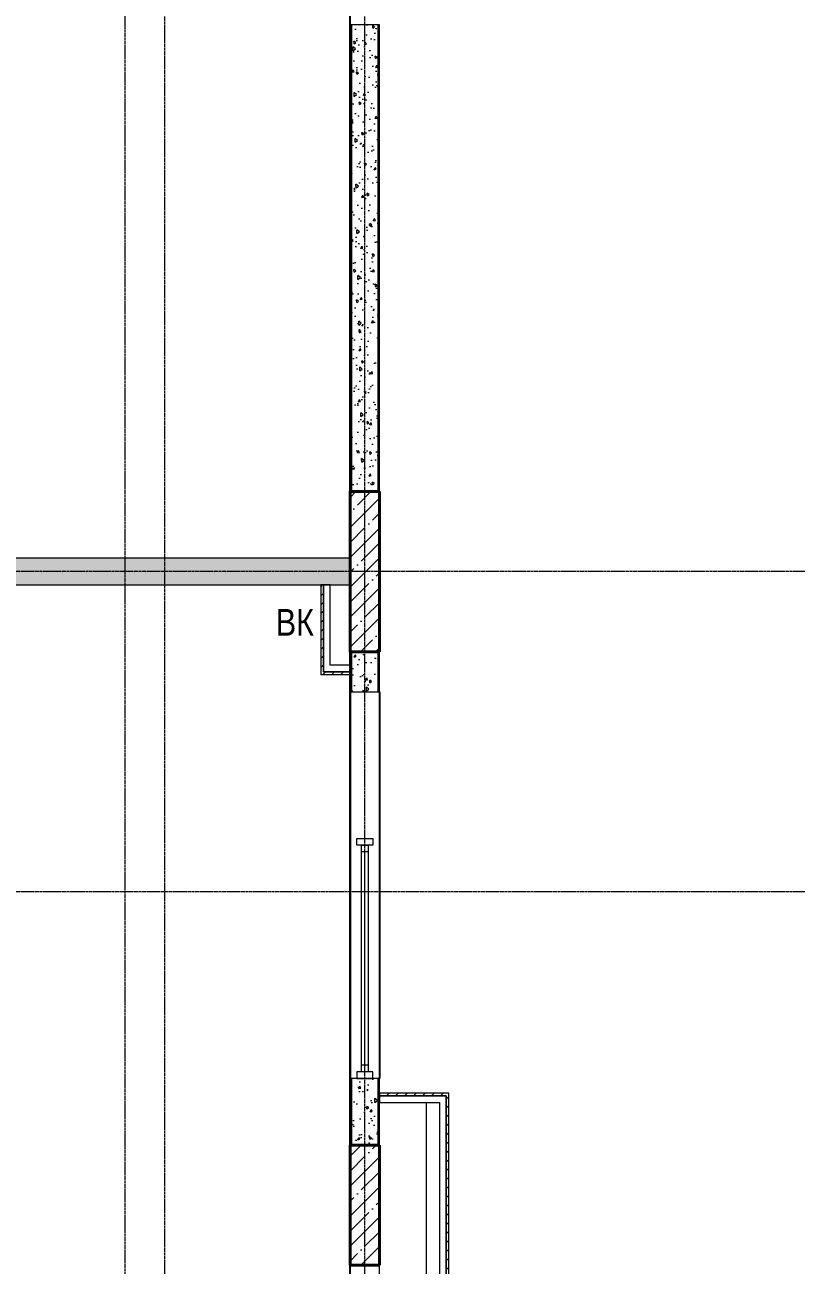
# Model space of a CAD drawing. Header units: millimetres. Extents: x -231292 to 573618, y -153144 to 564035.
# Drawn here: x 14133 to 19920, y -122245 to -112945 of the extents above; entities that cross this region are included whole.
import ezdxf

# ---------------------------------------------------------------- set-up
doc = ezdxf.new("R2010")
doc.units = ezdxf.units.MM
doc.linetypes.add('CENTER2', pattern=[28.575, 19.05, -3.175, 3.175, -3.175])
doc.linetypes.add('HIDDEN2', pattern=[4.7625, 3.175, -1.5875])
doc.layers.get('0').update_dxf_attribs({"color": 250})
for name, color, linetype, lineweight in [('АР_Колонны', 250, 'Continuous', 35), ('АР_Окна', 250, 'Continuous', 5), ('АР_Стены ГКЛ', 250, 'Continuous', 15), ('АР_Стены ЖБ', 250, 'Continuous', 35), ('АР_Стены ПЕНОблок', 250, 'Continuous', 20), ('АР_Тонкая', 250, 'Continuous', 5), ('АР_Штриховка', 250, 'Continuous', 0), ('ВК_Шахты', 5, 'Continuous', 9), ('ОВ_Отопление', 250, 'Continuous', 0), ('РД_Оси_100', 250, 'Continuous', 0), ('РД_проем_инж перемыч_фахверк', 250, 'Continuous', 18)]:
    doc.layers.add(name, color=color, linetype=linetype, lineweight=lineweight)
doc.layers.add('РД_Витраж_вн', color=250, linetype='Continuous')
doc.layers.add('РД_Проем', color=250, linetype='Continuous', lineweight=0, plot=False)
doc.styles.add('style1', font='ARIALN.TTF')
pattern_1 = [(45, (8883.46, -162345.28), (-112.2532, 112.2532), []), (45, (8995.71, -162345.28), (-112.2532, 112.2532), [198.4375, -39.6875, 0, -39.6875])]
pattern_2 = [(45, (8883.46, -162345.283), (-33.67596, 33.67596), [])]

# ---------------------------------------------------------------- blocks, each defined once
blk = doc.blocks.new('оси_рен')
at = {"layer": 'РД_Оси_100', "color": 251, "linetype": 'CENTER2', "true_color": 0x636466}
for p, q in [((1225207.916, 167713.25), (1189697.958, 167713.25)), ((1225207.916, 165313.25), (1189697.958, 165313.25))]:
    blk.add_line(p, q, dxfattribs=at)
for points in [[(1201652.916, 223268.25), (1201652.916, 135558.25)], [(1201952.916, 135558.25), (1201952.916, 223268.25)], [(1203452.916, 135558.25), (1203452.916, 223268.25)]]:
    blk.add_lwpolyline(points, dxfattribs=at)

msp = doc.modelspace()

# ---------------------------------------------------------------- hatches: boundary and pattern name
at = {"layer": 'АР_Стены ГКЛ', "linetype": 'Continuous', "lineweight": 0, "true_color": 0x000000}
h = msp.add_hatch(dxfattribs=at)
h.set_pattern_fill('ANSI31', color=18, scale=15, style=0)
h.set_pattern_definition([(45, (8883.46, -162345.283), (-33.67596, 33.67596), [])])
h.paths.add_polyline_path([(16353.458, -117815.283), (16373.458, -117795.283), (16373.458, -117145.283), (16353.458, -117145.283)], flags=0)
h = msp.add_hatch(dxfattribs=at)
h.set_pattern_fill('ANSI31', color=18, scale=15, angle=360, style=0)
h.set_pattern_definition(pattern_2)
h.paths.add_polyline_path([(16583.458, -117815.283), (16583.458, -117795.283), (16373.458, -117795.283), (16353.458, -117815.283)], flags=0)
h = msp.add_hatch(dxfattribs=at)
h.set_pattern_fill('ANSI31', color=18, scale=15, style=0)
h.set_pattern_definition([(45, (8883.46, -162345.283), (-33.67596, 33.67596), [])])
h.paths.add_polyline_path([(16793.458, -120955.283), (16793.458, -120975.283), (17293.458, -120975.283), (17313.458, -120955.283)], flags=0)
h = msp.add_hatch(dxfattribs=at)
h.set_pattern_fill('ANSI31', color=18, scale=15, angle=-360, style=0)
h.set_pattern_definition(pattern_2)
h.paths.add_polyline_path([(17313.458, -120955.283), (17293.458, -120975.283), (17293.458, -122825.283), (17313.458, -122825.283)], flags=0)
at = {"layer": 'АР_Штриховка', "linetype": 'Continuous', "lineweight": 0, "true_color": 0x000000}
h = msp.add_hatch(dxfattribs=at)
h.set_pattern_fill('AR-CONC', color=18, angle=-315, style=0)
h.set_pattern_definition([(95, (8883.46, -162345.28), (140.09465, 117.5534), [19.05, -209.55]), (40, (8883.46, -162345.28), (-160.01845, 110.1767), [15.24, -167.6406]), (145.45144, (8895.13, -162335.49), (-19.9238, 227.7301), [16.19, -178.09024]), (91.1842, (8847.54, -162309.36), (221.4102, 161.9534), [28.575, -314.325]), (141.63556, (8866, -162295.87), (-7.0866, 342.8268), [24.285, -267.1356]), (36.18415, (8847.54, -162309.36), (-7.0866, 342.8268), [22.86, -251.4597]), (66, (8874.48, -162300.38), (179.52, 34.89515), [19.05, -209.55]), (11, (8874.48, -162300.38), (-86.5399, 173.9412), [15.24, -167.64]), (116.45144, (8889.44, -162297.47), (92.98005, 208.83634), [16.19, -178.08994]), (82.5, (8883.46, -162345.28), (-57.60547, 61.97341), [0, -165.608, 0, -170.18, 0, -168.275]), (52.5, (8883.46, -162345.28), (-23.58973, 118.087), [0, -97.028, 0, -161.798, 0, -64.135]), (12.5, (8843.406, -162385.335), (99.92786, 91.8262), [0, -63.5, 0, -198.12, 0, -262.89]), (2.5, (8825.45, -162403.3), (86.7639, 122.7224), [0, -82.55, 0, -131.572, 0, -186.69])])
h.paths.add_polyline_path([(16783.458, -112945.283), (16583.458, -112945.283), (16583.458, -116445.283), (16783.458, -116445.283)], flags=0)
at = {"layer": 'АР_Штриховка', "linetype": 'Continuous', "lineweight": 5, "true_color": 0x000000}
h = msp.add_hatch(dxfattribs=at)
h.set_pattern_fill('ANSI35', color=18, scale=25, style=0)
h.set_pattern_definition(pattern_1)
h.paths.add_polyline_path([(16573.458, -117645.283), (16793.458, -117645.283), (16793.458, -116445.283), (16573.458, -116445.283)], flags=0)
at = {"layer": 'АР_Штриховка', "linetype": 'Continuous', "lineweight": 0, "true_color": 0x000000}
h = msp.add_hatch(dxfattribs=at)
h.set_pattern_fill('AR-CONC', color=18, angle=45, style=0)
h.set_pattern_definition([(95, (8883.46, -162345.28), (140.09465, 117.5534), [19.05, -209.55]), (40, (8883.46, -162345.28), (-160.01845, 110.1767), [15.24, -167.6406]), (145.45144, (8895.13, -162335.49), (-19.9238, 227.7301), [16.19, -178.09024]), (91.1842, (8847.54, -162309.36), (221.4102, 161.9534), [28.575, -314.325]), (141.63556, (8866, -162295.87), (-7.0866, 342.8268), [24.285, -267.1356]), (36.18415, (8847.54, -162309.36), (-7.0866, 342.8268), [22.86, -251.4597]), (66, (8874.48, -162300.38), (179.52, 34.89515), [19.05, -209.55]), (11, (8874.48, -162300.38), (-86.5399, 173.9412), [15.24, -167.64]), (116.45145, (8889.44, -162297.47), (92.98005, 208.83634), [16.19, -178.08994]), (82.5, (8883.46, -162345.28), (-57.60547, 61.97341), [0, -165.608, 0, -170.18, 0, -168.275]), (52.5, (8883.46, -162345.28), (-23.58973, 118.087), [0, -97.028, 0, -161.798, 0, -64.135]), (12.5, (8843.406, -162385.335), (99.92786, 91.8262), [0, -63.5, 0, -198.12, 0, -262.89]), (2.5, (8825.45, -162403.3), (86.7639, 122.7224), [0, -82.55, 0, -131.572, 0, -186.69])])
h.paths.add_polyline_path([(9003.458, -116945.283), (9003.458, -117145.283), (16573.458, -117145.283), (16573.458, -116945.283)], flags=0)
h = msp.add_hatch(dxfattribs=at)
h.set_pattern_fill('AR-CONC', color=18, angle=-315, style=0)
h.set_pattern_definition([(95, (8883.46, -162345.28), (140.09465, 117.5534), [19.05, -209.55]), (40, (8883.46, -162345.28), (-160.01845, 110.1767), [15.24, -167.6406]), (145.45144, (8895.13, -162335.49), (-19.9238, 227.7301), [16.19, -178.09024]), (91.1842, (8847.54, -162309.36), (221.4102, 161.9534), [28.575, -314.325]), (141.63556, (8866, -162295.87), (-7.0866, 342.8268), [24.285, -267.1356]), (36.18415, (8847.54, -162309.36), (-7.0866, 342.8268), [22.86, -251.4597]), (66, (8874.48, -162300.38), (179.52, 34.89515), [19.05, -209.55]), (11, (8874.48, -162300.38), (-86.5399, 173.9412), [15.24, -167.64]), (116.45144, (8889.44, -162297.47), (92.98005, 208.83634), [16.19, -178.0899]), (82.5, (8883.46, -162345.28), (-57.60547, 61.97341), [0, -165.608, 0, -170.18, 0, -168.275]), (52.5, (8883.46, -162345.28), (-23.58973, 118.087), [0, -97.028, 0, -161.798, 0, -64.135]), (12.5, (8843.406, -162385.335), (99.92786, 91.8262), [0, -63.5, 0, -198.12, 0, -262.89]), (2.5, (8825.45, -162403.3), (86.7639, 122.7224), [0, -82.55, 0, -131.572, 0, -186.69])])
h.paths.add_polyline_path([(16783.458, -117645.283), (16583.458, -117645.283), (16583.458, -117945.283), (16783.458, -117945.283)], flags=0)
h.paths.add_polyline_path([(16783.458, -120845.283), (16583.458, -120845.283), (16583.458, -121345.283), (16783.458, -121345.283)], flags=0)
at = {"layer": 'АР_Штриховка', "linetype": 'Continuous', "lineweight": 5, "true_color": 0x000000}
h = msp.add_hatch(dxfattribs=at)
h.set_pattern_fill('ANSI35', color=18, scale=25, style=0)
h.set_pattern_definition(pattern_1)
h.paths.add_polyline_path([(16573.458, -122245.283), (16793.458, -122245.283), (16793.458, -121345.283), (16573.458, -121345.283)], flags=0)

# ---------------------------------------------------------------- linework, layer by layer
msp.add_lwpolyline([(16573.458, -98570.283), (9003.458, -98570.283), (9003.458, -135535.288), (16573.458, -135535.288)], close=True)
at = {"layer": 'АР_Колонны', "color": 18, "linetype": 'HIDDEN2', "lineweight": 25, "true_color": 0x000000}
for p, q in [((16573.458, -116445.283), (16793.458, -116445.283)), ((16573.458, -117645.283), (16573.458, -116445.283)), ((16793.458, -116445.283), (16793.458, -117645.283)), ((16793.458, -117645.283), (16573.458, -117645.283)), ((16573.458, -121345.283), (16793.458, -121345.283)), ((16573.458, -122245.283), (16573.458, -121345.283)), ((16793.458, -121345.283), (16793.458, -122245.283)), ((16793.458, -122245.283), (16573.458, -122245.283))]:
    msp.add_line(p, q, dxfattribs=at)
at = {"layer": 'АР_Колонны', "color": 18, "linetype": 'Continuous', "lineweight": 30, "true_color": 0x000000}
for p, q in [((16793.458, -116445.283), (16573.458, -116445.283)), ((16573.458, -116445.283), (16573.458, -117645.283)), ((16793.458, -117645.283), (16793.458, -116445.283)), ((16573.458, -117645.283), (16793.458, -117645.283)), ((16793.458, -121345.283), (16573.458, -121345.283)), ((16573.458, -121345.283), (16573.458, -122245.283)), ((16793.458, -122245.283), (16793.458, -121345.283)), ((16573.458, -122245.283), (16793.458, -122245.283))]:
    msp.add_line(p, q, dxfattribs=at)
at = {"layer": 'АР_Окна', "color": 18, "linetype": 'Continuous', "lineweight": 5, "true_color": 0x000000}
for p, q in [((16573.458, -120845.283), (16573.458, -119045.283)), ((16793.458, -120845.283), (16793.458, -119045.283)), ((16708.458, -119145.283), (16658.458, -119145.283)), ((16683.458, -120745.283), (16683.458, -119145.283)), ((16708.458, -120745.283), (16658.458, -120745.283))]:
    msp.add_line(p, q, dxfattribs=at)
for points in [[(16623.458, -119095.283), (16623.458, -119045.283), (16743.458, -119045.283), (16743.458, -119095.283)], [(16708.458, -120795.283), (16658.458, -120795.283), (16658.458, -119095.283), (16708.458, -119095.283)], [(16623.458, -120795.283), (16623.458, -120845.283), (16743.458, -120845.283), (16743.458, -120795.283)]]:
    msp.add_lwpolyline(points, close=True, dxfattribs=at)
at = {"layer": 'АР_Стены ГКЛ', "color": 18, "linetype": 'Continuous', "lineweight": 5, "true_color": 0x000000}
for p, q in [((16373.458, -117145.283), (16353.458, -117145.283)), ((16353.458, -117145.283), (16353.458, -117815.283)), ((16423.458, -117145.283), (16373.458, -117145.283)), ((16373.458, -117145.283), (16373.458, -117795.283)), ((16373.458, -117795.283), (16373.458, -117145.283)), ((16423.458, -117745.283), (16423.458, -117145.283)), ((16353.458, -117815.283), (16583.458, -117815.283)), ((16373.458, -117795.283), (16583.458, -117795.283)), ((16583.458, -117795.283), (16373.458, -117795.283)), ((16583.458, -117745.283), (16423.458, -117745.283)), ((16583.458, -117795.283), (16583.458, -117745.283)), ((16583.458, -117815.283), (16583.458, -117795.283)), ((16793.458, -120955.283), (16793.458, -120975.283)), ((17313.458, -120955.283), (16793.458, -120955.283)), ((16793.458, -120975.283), (16793.458, -121025.283)), ((17293.458, -120975.283), (16793.458, -120975.283)), ((16793.458, -120975.283), (17293.458, -120975.283)), ((17293.458, -122825.283), (17293.458, -120975.283)), ((17293.458, -120975.283), (17293.458, -122825.283)), ((17313.458, -122825.283), (17313.458, -120955.283)), ((16793.458, -121025.283), (17243.458, -121025.283)), ((17243.458, -121025.283), (17243.458, -122825.283))]:
    msp.add_line(p, q, dxfattribs=at)
at = {"layer": 'АР_Стены ЖБ', "color": 18, "linetype": 'Continuous', "lineweight": 40, "true_color": 0x000000}
for p, q in [((16793.458, -116445.283), (16573.458, -116445.283)), ((16573.458, -116445.283), (16573.458, -117645.283)), ((16793.458, -117645.283), (16793.458, -116445.283)), ((16573.458, -117645.283), (16793.458, -117645.283)), ((16793.458, -121345.283), (16573.458, -121345.283)), ((16573.458, -121345.283), (16573.458, -122245.283)), ((16793.458, -122245.283), (16793.458, -121345.283)), ((16573.458, -122245.283), (16793.458, -122245.283))]:
    msp.add_line(p, q, dxfattribs=at)
at = {"layer": 'АР_Стены ПЕНОблок', "color": 18, "linetype": 'Continuous', "lineweight": 20, "true_color": 0x000000}
for p, q in [((16783.458, -112945.283), (16583.458, -112945.283)), ((16583.458, -112945.283), (16583.458, -116445.283)), ((16783.458, -116445.283), (16783.458, -112945.283)), ((16583.458, -116445.283), (16783.458, -116445.283)), ((16573.458, -116945.283), (9003.458, -116945.283)), ((16573.458, -117145.283), (16573.458, -116945.283)), ((9003.458, -117145.283), (16573.458, -117145.283)), ((16783.458, -117645.283), (16583.458, -117645.283)), ((16583.458, -117645.283), (16583.458, -117945.283)), ((16783.458, -117945.283), (16783.458, -117645.283)), ((16583.458, -117945.283), (16783.458, -117945.283)), ((16783.458, -120845.283), (16583.458, -120845.283)), ((16583.458, -120845.283), (16583.458, -121345.283)), ((16783.458, -121345.283), (16783.458, -120845.283)), ((16583.458, -121345.283), (16783.458, -121345.283))]:
    msp.add_line(p, q, dxfattribs=at)
at = {"layer": 'АР_Тонкая', "color": 18, "linetype": 'Continuous', "lineweight": 0, "true_color": 0x000000}
for p, q in [((16583.458, -112945.283), (16573.458, -112945.283)), ((16573.458, -112945.283), (16573.458, -116445.283)), ((16583.458, -116445.283), (16583.458, -112945.283)), ((16793.458, -112945.283), (16783.458, -112945.283)), ((16783.458, -112945.283), (16783.458, -116445.283)), ((16793.458, -116445.283), (16793.458, -112945.283)), ((16573.458, -116445.283), (16583.458, -116445.283)), ((16783.458, -116445.283), (16793.458, -116445.283)), ((16583.458, -117645.283), (16573.458, -117645.283)), ((16573.458, -117645.283), (16573.458, -117945.283)), ((16583.458, -117945.283), (16583.458, -117645.283)), ((16793.458, -117645.283), (16783.458, -117645.283)), ((16783.458, -117645.283), (16783.458, -117945.283)), ((16793.458, -117945.283), (16793.458, -117645.283)), ((16573.458, -117945.283), (16583.458, -117945.283)), ((16783.458, -117945.283), (16793.458, -117945.283)), ((16583.458, -120845.283), (16573.458, -120845.283)), ((16573.458, -120845.283), (16573.458, -121345.283)), ((16583.458, -121345.283), (16583.458, -120845.283)), ((16793.458, -120845.283), (16783.458, -120845.283)), ((16783.458, -120845.283), (16783.458, -121345.283)), ((16793.458, -121345.283), (16793.458, -120845.283)), ((16573.458, -121345.283), (16583.458, -121345.283)), ((16783.458, -121345.283), (16793.458, -121345.283))]:
    msp.add_line(p, q, dxfattribs=at)
at = {"layer": 'ОВ_Отопление', "color": 18, "true_color": 0x000000}
for p, q in [((16793.458, -122825.283), (16793.458, -121025.283)), ((16793.458, -121025.283), (17143.458, -121025.283)), ((17143.458, -121025.283), (17143.458, -122825.283))]:
    msp.add_line(p, q, dxfattribs=at)
at = {"layer": 'РД_Витраж_вн', "color": 18, "linetype": 'Continuous', "lineweight": 25, "true_color": 0x000000}
for p, q in [((16573.458, -117945.283), (16573.458, -120845.283)), ((16793.458, -117945.283), (16793.458, -120845.283))]:
    msp.add_line(p, q, dxfattribs=at)
at = {"layer": 'РД_Проем', "color": 18, "linetype": 'Continuous', "lineweight": 0, "true_color": 0x000000}
for p, q in [((16573.458, -117945.283), (16573.458, -120845.283)), ((16793.458, -117945.283), (16793.458, -120845.283))]:
    msp.add_line(p, q, dxfattribs=at)
at = {"layer": 'РД_проем_инж перемыч_фахверк', "color": 18, "linetype": 'Continuous', "lineweight": 18, "true_color": 0x000000}
for p, q in [((16573.458, -117945.283), (16573.458, -120845.283)), ((16793.458, -117945.283), (16793.458, -120845.283))]:
    msp.add_line(p, q, dxfattribs=at)

# ---------------------------------------------------------------- block references
at = {"rotation": 359.999868838025}
msp.add_blockref('оси_рен', (-1186769.82, -284755.728), dxfattribs=at)

# ---------------------------------------------------------------- texts
at = {"layer": 'ВК_Шахты', "color": 18, "lineweight": 50, "true_color": 0x000000, "style": 'style1'}
msp.add_text('ВК', height=200, dxfattribs=at).set_placement((16016.057, -117525.279))

doc.saveas('drawing.dxf')
